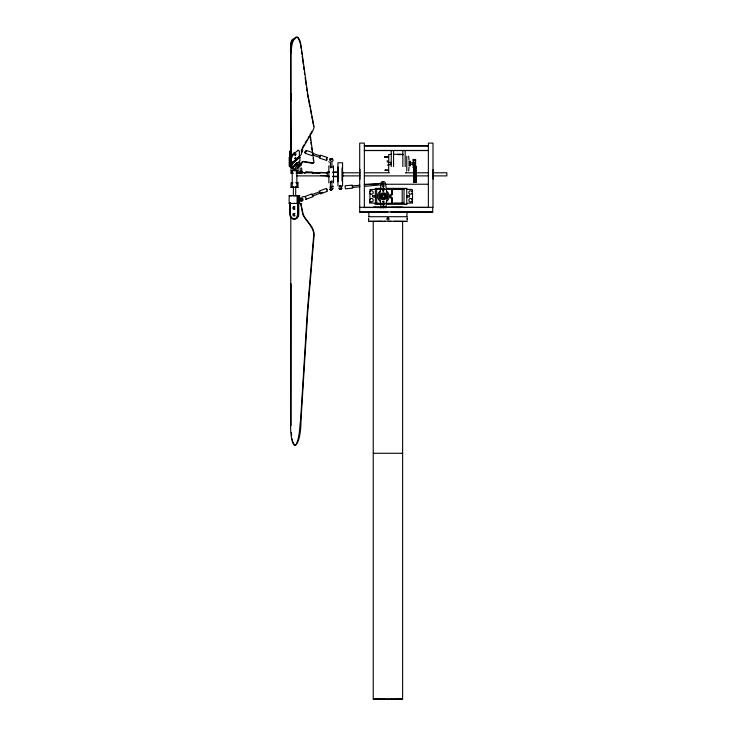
<?xml version="1.0" encoding="UTF-8"?>
<svg xmlns="http://www.w3.org/2000/svg" width="736" height="736" viewBox="0 0 736 736"><rect width="100%" height="100%" fill="white"/><g stroke="black" fill="none" stroke-linecap="round" stroke-linejoin="round"><path stroke-width="1.1" d="M290.83 216.108L290.6 423.522C290.306 456.007 300.877 449.181 301.015 419.971L307.703 312.257L314.116 235.097C314.438 226.881 306.323 221.407 303.214 214.47L300.766 203.421L302.818 214.47C305.928 221.407 314.042 226.881 313.72 235.097L307.308 312.248L300.619 419.971C299.34 428.223 299.856 437.718 295.716 445.124M291.088 283.829L291.07 425.592M368.635 219.484L368.598 220.193L368.616 218.206M304.971 196.908C305.164 195.574 306.59 199.557 305.863 199.355M327.216 173.337L326.747 172.666M407.229 218.592L407.256 217.893L407.229 219.466M305.376 151.22L306.369 150.963L305.219 152.849L305.146 151.496M306.047 150.889L305.652 152.26M319.406 157.219L319.718 156.096M327.244 172.914L327.244 172.942A1.546 0.589 -87.5 0 0 326.664 172.877L326.72 172.675M326.582 175.784L327.097 175.619A1.546 0.589 -87.5 0 1 326.517 175.554M327.06 159.445L326.517 160.476L326.913 157.375M290.628 52.67C289.174 44.776 297.703 26.119 301.033 45.485L307.703 93.674L314.125 127.411L312.395 131.661L302.781 148.102L301.18 154.689L291.281 163.852L290.324 163.079M291.024 52.992C291.649 48.3 291.373 38.474 297.372 37.288M304.833 196.595L311.954 193.807M312.266 194.552L312.8 195.445M327.005 157.817L327.244 157.412L326.784 158.157M385.774 207.966L386.878 199.318A4.637 4.637 0 0 0 386.86 193.145L385.544 183.42A2.162 2.162 0 0 0 383.392 181.553L383.327 181.553A2.162 2.162 0 0 0 381.184 183.439L379.942 193.172A4.637 4.637 0 0 0 379.96 199.355L381.128 207.984M382.702 186.015L383.382 186.898L384.045 186.006M406.732 203.624L406.171 204.056L406.75 203.476M304.86 152.729L304.998 152.039M300.159 168.139L300.325 172.426M301.87 149.528C300.159 150.65 302.956 151.901 301.318 152.278M312.736 154.017L312.855 153.364L312.404 154.1M312.874 153.833L312.312 154.974M377.43 188.802L377.338 189.354L376.059 189.364L404.018 189.364L404.018 203.274L393.852 203.265M302.091 148.562L302.386 147.78M313.527 162.895L313.738 162.297M299.12 163.696L300.766 165.232L302.073 161.938L302.818 161.653L312 163.272L313.922 162.573L310.169 134.062M300.766 165.232L302.763 161.386L313.38 162.941M382.702 186.024L383.373 185.49L384.045 186.015M412.445 202.924L412.546 201.176L411.976 201.176M304.814 173.328L305.836 172.104M319.645 156.299L319.948 155.756M319.755 157.016L319.866 156.014M330.4 186.778L331.734 186.558M330.4 189.566L332.083 189.695L330.262 189.741L331.117 189.235L331.945 189.695L330.4 189.695L330.4 181.902M294.851 154.79C294.814 157.716 297.491 151.625 295.016 154.542M312.395 173.024L312.791 173.273M302.827 146.887L303.977 144.946M305.118 143.005L306.838 140.088M307.988 138.138L309.129 136.197M310.279 134.256L312 131.339M383.879 189.005L383.382 187.809L382.895 189.014M382.821 201.314L384.026 201.305M384.036 201.995L383.254 202.326L382.729 201.655M372.499 195.785L372.664 197.009L375.369 197.11M412.445 202.906L406.75 203.292L406.75 189.382L411.976 189.419L412.546 190.164L412.546 191.498L411.985 191.498M387.274 217.957C385.002 220.533 390.834 220.496 388.571 217.957M298.439 198.803L297.933 199.566L298.439 200.339M293.36 161.239L290.886 163.53L290.6 93.84M292.017 164.441L299.929 157.118L299.359 156.667L291.456 163.99L292.017 164.441L292.017 168.342L289.193 166.069L289.193 162.168L289.754 162.619M296.985 162.766L291.456 167.891L291.456 158.81A5.216 1.794 -51.2 0 1 295.016 152.886A11.123 3.827 -51.2 0 1 296.498 151.561A5.216 1.794 -51.2 0 1 299.359 151.487L299.359 157.164M292.017 168.342L299.929 161.018L299.929 157.118M289.726 156.934L289.165 157.394L289.165 161.221L290.297 160.301M299.34 162.923L299.911 162.463L299.911 166.29L297.648 168.121M383.097 205.684C382.159 208.297 385.452 205.629 383.263 205.629M372.499 195.794L375.369 195.564M408.655 170.908L409.041 167.008M383.732 189.106L383.042 189.115M383.622 204.654C385.535 203.062 381.34 203.099 383.254 204.654M383.042 207.902L383.852 207.902M300.601 171.295C298.88 172.5 303.379 172.104 301.42 171.24M387.302 160.494L387.127 161.129M406.079 172.85L406.566 172.187M319.314 191.038L326.002 188.517M326.563 188.775L327.17 191.084M311.816 194.681L319.985 191.608M312.34 196.135L322.543 192.289M313.002 196.705L305.845 199.336M320.362 193.936L327.042 191.415M331.605 181.985C332.92 180.964 329.194 181.277 330.869 182.022M300.73 171.414C299.12 172.288 302.882 172.316 301.475 171.396M302.8 150.236L302.257 149.491M387.476 217.874L388.369 217.874M301.392 152.113L301.834 151.736L301.318 151.395M330.869 166.63C329.194 167.339 332.92 167.688 331.605 166.658M303.996 196.613L302.33 196.724M338.928 187.091L341.946 186.824L341.062 186.916M341.2 188.453L342.084 188.361L338.79 188.664M345.101 186.548L345.239 188.076M345.11 185.766L352.314 185.122M352.001 185.923L359.83 185.224M364.302 184.819L381.064 183.319M352.139 187.459L359.968 186.76M364.44 186.364L381.202 184.856M345.386 188.848L352.59 188.195M339.452 185.941L341.044 185.941M387.274 162.086L388.672 162.086M302.119 151.699L302.625 151.404L301.456 150.788M341.136 186.052L340.299 186.134M341.136 189.456L339.388 189.456L340.924 189.373M339.526 189.373L340.63 189.456M374.863 207.414L374.403 207.432L376.216 207.396M402.288 221.37L393.981 221.278M402.114 453.293L402.62 453.275L373.235 453.275L373.741 453.293M373.235 221.223L373.235 699.117L376.216 699.08M401 699.136L401.46 699.117L399.648 699.154M402.62 221.223L402.62 699.117L397.495 699.172M293.379 186.889L293.379 195.73L294.069 195.73M293.903 195.721L295.697 195.73L295.697 186.889M369.086 216.734L368.653 212.069L387.927 211.968M390.807 211.968L407.201 212.078L406.769 216.734M368.653 216.706L407.201 216.706M379.298 207.368L373.318 207.423L376.216 207.469M401.902 207.46L402.537 207.442L396.566 207.506M339.342 186.052L340.409 186.042M294.538 187.413L297.04 187.422L295.072 187.413M293.517 203.458L294.446 203.449M404.018 203.274L376.059 203.274L377.338 203.265L377.43 203.817M399.648 207.469L402.62 207.432L399.648 207.396M293.765 187.413L294.262 187.413M403.043 221.416L407.201 221.361L389.169 221.269M385.692 170.136L388.58 170.136M385.968 170.301L384.808 170.292L385.866 170.136M378.359 207.377L373.235 207.432L373.962 207.46M397.495 207.488L400.651 207.478M375.204 699.071L381.165 699.053M289.726 203.476L289.165 203.476L289.165 195.748L299.911 195.712L297.086 195.693L297.086 203.43L297.648 203.43M289.165 203.476L301.162 203.421M388.728 162.362L390.991 162.362L390.991 164.68L388.746 164.68M383.392 181.562L383.327 181.562A2.162 2.162 0 0 0 381.184 183.448M293.995 187.413L292.036 187.413L293.627 187.404M377.54 207.377L381.956 207.359M398.314 207.497L392.518 207.506M381.874 221.278L373.566 221.37M377.54 699.062L384.422 699.044M394.689 699.182L398.314 699.172M391.662 154.312L389.445 154.505M393.88 154.302L402.758 154.293M293.922 203.449L294.501 203.449M380.586 207.359L384.873 207.35M385.048 221.242L368.653 221.343L372.821 221.416M391.432 699.191L395.269 699.191M364.348 145.802L428.361 145.802M364.348 145.94L428.361 145.94M364.348 150.438L428.361 150.438M364.348 150.576L428.361 150.576M389.445 154.486L388.746 154.514L388.672 172.537L389.445 172.822M397.679 154.33L403.089 154.68M388.58 156.832L385.968 156.851M388.58 156.989L385.968 157.007M413.273 159.491L415.592 159.427L415.592 167.716M413.273 159.74L415.592 159.74M413.273 159.924L415.592 159.924M413.273 160.512L415.592 160.512M413.273 160.807L415.592 160.807M410.007 162.794L415.592 162.766M413.273 163.171L415.592 163.171M410.007 164.34L414.478 164.34M295.035 164.735L298.016 164.735L297.988 173.19M387.357 165.02L388.672 165.02M413.273 165.324L415.592 165.324M413.273 165.692L415.592 165.692M415.914 166.382L413.595 166.345L413.595 182.335L415.914 182.298M413.595 166.502L415.914 166.502M413.595 166.612L415.914 166.612M413.595 166.796L415.914 166.796M413.595 166.971L415.914 166.971M413.273 167.219L415.914 167.32M413.273 167.394L415.592 167.394M413.595 167.56L415.914 167.56M413.595 167.909L415.914 167.909M413.595 168.213L415.914 168.213M413.595 168.756L415.914 168.756M413.595 169.114L415.914 169.114M413.595 169.602L415.914 169.602M413.595 169.998L415.914 169.998M385.664 170.292L388.58 170.301M413.595 170.697L415.914 170.697M291.06 170.743L298.016 170.743M413.595 171.129L415.914 171.129M413.595 171.709L415.914 171.709M329.516 172.04L327.308 172.04L327.308 176.658L329.516 176.658M332.828 172.04L338.348 172.04M413.595 172.178L415.914 172.178M327.308 172.408L329.516 172.408M332.828 172.408L338.348 172.408M297.942 172.794L327.722 172.794M342.608 172.794L359.794 172.794M364.375 172.794L388.424 172.794M405.6 172.794L413.623 172.794M415.914 172.794L428.508 172.794M433.09 172.794L446.835 172.794L446.835 175.886L433.09 175.886M413.595 172.951L415.914 172.951M291.06 173.089L293.048 173.089M296.028 173.089L298.016 173.089M293.02 173.19L291.033 173.19L291.06 166.741M413.595 174.055L415.914 174.055M413.595 174.542L415.914 174.542M296.801 175.886L327.722 175.886M342.608 175.886L359.794 175.886M364.375 175.886L428.508 175.886M327.308 176.272L329.516 176.272M332.828 176.272L338.348 176.272M413.595 176.419L415.914 176.419M332.828 176.658L338.348 176.658M413.595 176.888L415.914 176.888M413.595 177.634L415.914 177.634M413.595 178.075L415.914 178.075M413.595 178.609L415.914 178.609M413.595 179.014L415.914 179.014M413.595 179.639L415.914 179.639M413.595 179.989L415.914 179.989M413.595 180.412L415.914 180.412M413.595 180.725L415.914 180.725M413.595 181.166L415.914 181.166M413.595 181.415L415.914 181.415M413.595 181.682L415.914 181.682M413.595 181.866L415.914 181.866M413.595 182.096L415.914 182.206M293.02 182.795L291.033 182.758L291.033 187.441L297.988 187.441L297.988 182.758M296.001 182.758L297.988 182.795M364.348 184.258L378.065 184.23M384.919 184.258L428.361 184.23M291.033 187.395L297.988 187.395M375.13 188.361L384.229 188.361M386.51 188.361L406.98 188.388M369.941 191.7L369.96 189.483L375.369 189.382L375.369 203.421M369.941 193.237L369.941 199.428M411.985 193.439L412.546 193.448L412.546 199.226L411.976 199.226M406.75 195.564L409.612 195.794M406.75 197.11L409.455 197L409.612 195.785M375.369 203.311L369.674 202.906M375.13 204.341L384.229 204.341M386.51 204.314L406.98 204.341M359.711 207.313L432.694 207.313L432.694 212.198L406.465 212.198M364.348 207.506L381.496 207.506M384.128 207.359L428.361 207.506M359.711 211.95L432.694 211.95M368.828 212.198L359.711 212.198L359.711 143.106L364.348 143.106L364.348 207.58M384.229 221.269L390.807 221.242M384.128 699.034L391.727 699.034M391.727 699.2L384.128 699.2M393.852 189.354L404.018 189.364M387.927 207.35L393.898 207.359M340.483 186.134L341.016 186.134M391.432 207.359L396.566 207.368M379.298 207.506L381.064 207.506L377.016 207.488M391.432 699.044L395.269 699.044M380.586 699.191L384.422 699.191M289.165 195.748L291.99 195.758M298.209 203.43L298.779 203.44M299.34 203.44L299.911 203.44M394.689 207.368L398.848 207.377M394.689 699.053L398.314 699.062M377.54 699.172L381.165 699.182M397.495 207.377L400.651 207.396M375.204 207.478L378.359 207.488M397.495 699.062L400.651 699.071M375.204 699.154L378.359 699.172M399.648 699.08L402.62 699.117M376.216 699.154L373.235 699.117M305.872 171.801L312.561 172.086M319.921 172.408L326.959 172.702M326.664 172.877L326.637 173.356M312.349 172.85L320.05 173.181M320.767 175.536L326.802 175.794M397.679 154.569L399.998 154.68M294.878 445.142L294.308 444.912M306.286 150.438L312.975 152.674M320.335 155.13L327.272 157.495M312.322 153.272L320.491 155.995M312.846 155.075L319.994 157.458M305.302 153.373L311.981 155.6M319.35 158.056L326.49 160.393M333.04 186.107L333.564 186.484M408.655 156.225L409.041 160.126M294.096 39.422C290.554 38.3 290.803 44.896 290.6 46.837L290.628 100.602M294.685 39.238C291.134 37.508 291.033 44.657 290.996 46.515L291.024 100.924M328.744 161.681L329.424 162.196M331.982 186.539L330.4 186.87M299.515 163.374L301.162 164.91M296.737 163.346L299.911 166.29M296.176 163.806L299.34 166.75L299.34 161.184M319.902 193.191L319.801 192.344M297.721 37.582L299.81 41.584M294.124 444.737L292.716 441.508M326.563 188.6L327.152 189.879M312.763 195.896L312.515 195.399M369.674 202.924L369.573 200.956M300.012 42.476L300.426 44.27M292.137 438.822L292.523 440.616M307.308 93.352L309.874 106.554M310.298 108.753L311.365 114.255M311.797 116.454L313.711 126.353M310.27 137.779L310.601 140.042M310.923 142.306L311.254 144.569M311.751 147.964L312.082 150.227M312.404 152.49L312.736 154.753M313.232 158.148L313.564 160.411M300.638 45.172L301.107 48.53M301.41 50.775L301.88 54.133M302.192 56.378L303.278 64.216M303.582 66.461L304.051 69.819M304.364 72.064L304.676 74.308M305.136 77.666L306.222 85.514M306.535 87.75L307.004 91.108M291.382 432.74L291.649 435.546M352.526 186.226L352.618 187.248M301.594 167.882L301.87 172.353M407.247 220.101L407.229 219.484M290.996 93.518L291.281 163.852M433.154 169.519L433.154 179.17M432.998 207.58L432.998 143.106L428.361 143.106L428.361 207.58M415.914 166.345L415.914 182.335M413.273 159.427L413.273 167.716M410.2 161.248L410.2 165.885M410.007 161.469L410.007 165.674M409.041 161.248L409.041 165.885M406.769 156.225L406.769 170.908M405.168 150.448L405.168 166.594M402.85 150.448L402.85 166.594M402.196 189.345L402.196 203.265M393.567 150.448L393.567 166.594M392.371 189.345L392.371 194.819A1.444 1.444 0 0 0 390.908 196.264A1.444 1.444 0 0 0 392.371 197.717L392.371 203.265M391.644 189.345L391.644 194.028A2.346 2.346 0 0 0 391.644 198.499L391.644 203.265M391.248 150.448L391.248 166.594M376.666 189.345L376.666 203.265M359.904 169.326L359.904 179.354M342.764 172.04L342.764 176.658M342.571 185.914L342.571 162.776L337.925 162.776L337.925 185.914M342.369 166.998L342.369 181.691M342.166 168.066L342.166 180.605M338.128 166.998L338.128 181.691M333.491 165.839L333.491 182.85M331.945 162.251L331.945 167.854M331.945 180.789L331.945 186.355M330.4 162.251L330.4 167.854M328.854 165.839L328.854 182.85M299.34 195.712L299.34 197.956M299.34 201.232L299.34 203.568M298.779 195.702L298.779 197.837M298.779 200.238L298.779 213.679A5.216 3.56 -89.7 0 1 295.909 218.813A11.123 7.599 -89.7 0 1 294.418 218.923A5.216 3.56 -89.7 0 1 292.44 218.058M298.209 195.702L298.209 198.895M298.209 200.238L298.209 213.679A5.216 3.56 -89.7 0 1 294.648 218.914A11.123 7.599 -89.7 0 1 293.158 218.822A5.216 3.56 -89.7 0 1 291.336 217.405M297.648 195.702L297.648 213.67A5.216 3.56 -89.7 0 1 294.777 218.813A11.123 7.599 -89.7 0 1 293.296 218.914A5.216 3.56 -89.7 0 1 289.726 213.725L289.726 202.483M296.856 162.509L296.856 164.846M296.856 170.743L296.856 187.395M292.22 170.743L292.22 187.395M290.858 155.397L290.858 150.944A5.216 1.766 50.9 0 1 291.134 150.208M290.886 167.431L290.886 158.36A5.216 1.794 -51.2 0 1 291.493 156.345M290.324 166.98L290.297 151.404A5.216 1.766 50.9 0 1 290.895 150.53M290.297 202.492L290.297 213.725A5.216 3.56 -89.7 0 0 290.361 214.737M289.754 166.529L289.754 157.449A5.216 1.794 -51.2 0 1 291.336 153.796M289.726 160.761L289.726 151.864A5.216 1.766 50.9 0 1 291.309 151.184M386.768 196.254A3.367 3.367 0 0 1 386.326 197.929M295.513 167.173A1.159 1.003 0 0 1 295.182 168.59A1.159 1.003 0 0 1 293.554 168.24A1.159 1.003 0 0 1 294.023 166.851M295.467 165.72A2.512 2.171 0 0 1 296.976 168.332A2.512 2.171 0 0 1 294.096 169.878A2.512 2.171 0 0 1 292.054 167.541M301.217 171.654A1.776 0.782 -9.2 0 1 302.68 172.528A1.776 0.782 -9.2 0 1 300.012 173.236A1.776 0.782 -9.2 0 1 299.929 171.994M300.325 171.828A1.776 0.782 -9.2 0 1 300.757 171.718M330.032 187.211A1.776 0.736 -24.8 0 1 330.841 186.797M331.918 189.456A1.776 0.736 -24.8 0 1 329.848 189.327A1.776 0.736 -24.8 0 1 332.378 187.855A1.776 0.736 -24.8 0 1 332.313 189.235M294.814 215.795A1.159 0.791 -89.7 0 1 294.023 214.636A1.159 0.791 -89.7 0 1 294.814 213.477M294.814 209.07A1.159 0.791 -89.7 0 1 294.023 207.92A1.159 0.791 -89.7 0 1 294.814 206.752M290.895 216.623A5.216 3.56 -89.7 0 1 290.564 215.722M294.814 215.446A1.159 0.791 -89.7 0 1 293.692 215.455A1.159 0.791 -89.7 0 1 293.692 213.817A1.159 0.791 -89.7 0 1 294.814 213.808M294.814 208.73A1.159 0.791 -89.7 0 1 293.692 208.739A1.159 0.791 -89.7 0 1 293.692 207.092A1.159 0.791 -89.7 0 1 294.814 207.092M291.934 155.535A5.216 1.794 -51.2 0 1 294.446 152.426M297.749 150.135A5.216 1.794 -51.2 0 1 298.522 150.282M295.67 159.353A1.159 1.003 0 0 1 294.658 160.641M295.679 163.797A1.159 1.003 0 0 1 295.578 164.027M290.324 157.909A5.216 1.794 -51.2 0 1 290.922 155.885M385.655 196.254A2.245 2.245 0 0 1 385.351 197.368M381.616 195.767A1.858 1.858 0 0 1 381.8 195.316M384.339 194.644A1.858 1.858 0 0 1 384.726 194.939M386.372 191.148A5.934 5.934 0 0 1 386.372 201.425M380.448 201.425A5.934 5.934 0 0 1 380.448 191.148M382.61 183.724C383.677 186.705 384.919 181.452 382.582 183.66C383.704 186.65 384.79 181.461 382.61 183.724M300.352 199.3C301.567 202.75 302.984 196.76 300.352 199.3M300.49 199.318C301.447 202.262 302.781 197.202 300.49 199.318C301.484 202.253 302.744 197.23 300.49 199.309M382.72 190.652C383.566 193.32 384.79 188.756 382.72 190.661M294.639 158.636C296.249 159.546 296.369 155.204 294.639 158.636M330.28 158.792C331.724 160.632 332.755 157.375 330.28 158.792M331.945 189.612L330.4 189.667L331.918 189.594M330.418 158.875L331.936 159.013L330.418 158.875M384.845 156.842L385.866 156.842L384.845 156.842M384.845 156.998L385.866 156.998L384.845 156.998M401.46 207.432L401 207.451L401.46 207.432M374.863 699.099L374.403 699.117L374.863 699.136M292.118 182.776L292.118 182.776M297.04 182.776L296.231 182.786L297.04 182.776M406.29 188.609L406.75 189.17L406.327 188.628M409.566 193.936A1.739 1.739 0 0 0 412.28 192.62A1.739 1.739 0 0 0 409.786 190.937A1.739 1.739 0 0 0 409.566 193.936M409.566 201.636A1.739 1.739 0 0 0 412.28 200.339A1.739 1.739 0 0 0 409.796 198.637A1.739 1.739 0 0 0 409.566 201.636M370.659 193.982A1.739 1.739 0 0 0 373.262 192.473A1.739 1.739 0 0 0 370.659 190.964A1.739 1.739 0 0 0 370.659 193.982M370.659 201.71A1.739 1.739 0 0 0 373.262 200.201A1.739 1.739 0 0 0 370.659 198.702A1.739 1.739 0 0 0 370.659 201.71M381.772 197.883A2.318 2.318 0 0 0 385.655 196.834A2.318 2.318 0 0 0 382.803 194A2.318 2.318 0 0 0 381.772 197.883M381.506 198.159A2.705 2.705 0 0 0 386.023 196.935A2.705 2.705 0 0 0 382.702 193.632A2.705 2.705 0 0 0 381.506 198.159M380.954 198.711A3.478 3.478 0 0 0 386.777 197.128A3.478 3.478 0 0 0 382.499 192.887A3.478 3.478 0 0 0 380.954 198.711M382.591 197.064A1.159 1.159 0 0 0 384.532 196.54A1.159 1.159 0 0 0 383.106 195.123A1.159 1.159 0 0 0 382.591 197.064M302.625 200.67A1.776 1.739 -81.2 0 0 301.585 197.791A1.776 1.739 -81.2 0 0 299.644 200.155A1.776 1.739 -81.2 0 0 302.625 200.67M329.967 160.071A1.776 1.233 31.4 0 0 332.81 161.018A1.776 1.233 31.4 0 0 331.596 158.608A1.776 1.233 31.4 0 0 329.967 160.071M294.253 208.73A1.159 0.791 -89.7 0 0 293.894 206.788A1.159 0.791 -89.7 0 0 292.928 208.214A1.159 0.791 -89.7 0 0 294.253 208.73M294.253 215.446A1.159 0.791 -89.7 0 0 293.894 213.504A1.159 0.791 -89.7 0 0 292.928 214.93A1.159 0.791 -89.7 0 0 294.253 215.446"/></g></svg>
